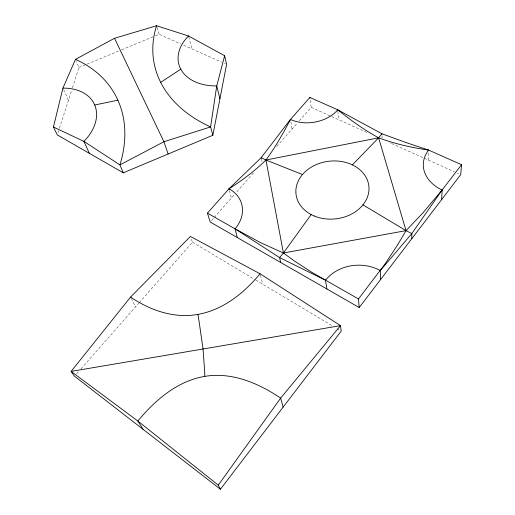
<?xml version="1.0" encoding="UTF-8"?>
<svg xmlns="http://www.w3.org/2000/svg" width="515" height="515" viewBox="0 0 515 515"><rect width="100%" height="100%" fill="white"/><g stroke="black" fill="none" stroke-linecap="round" stroke-linejoin="round"><path stroke-width="0.39" stroke-dasharray="2.58 1.93" d="M428.461 160.126L428.589 152.633M58.047 132.716L58.755 130.501M59.463 128.287L71.772 89.855M72.435 87.788L78.924 67.529L76.342 61.407M76.638 373.793L78.763 371.379M80.881 368.965L138.696 303.29M139.224 302.691L192.456 242.211L190.923 237.891M211.556 220.51L213.783 217.98M214.227 217.478L234.087 194.915M236.81 191.825L254.127 172.145M276.748 146.447L296.91 123.542M299.299 120.825L311.163 107.352L310.139 99.35M78.924 67.529L86.462 64.407M87.087 64.143L119.081 50.876L118.804 50.097M121.585 49.833L152.878 36.855M155.376 35.818L159.122 34.267L180.829 43.949M183.597 45.185L221.624 62.148M224.386 63.384L225.499 63.879M311.163 107.352L329.877 115.772M331.602 116.551L367.845 132.857M389.913 142.784L390.782 143.176M391.651 143.569L423.645 157.963M424.328 158.272L454.565 171.875M457.288 173.098L458.659 173.716M192.456 242.211L255.137 279.69M255.826 280.102L332.239 325.776M337.055 328.66L339.81 330.308M131.293 298.449L135.535 306.882M63.615 89.668L68.431 100.29M157.03 27.359L159.122 34.267M188.722 36.797L191.973 48.919M260.436 275.255L262.714 284.216M229.458 190.524L231.351 198.018M261.498 158.942L262.038 161.549M290.872 121.843L292.095 129.008M337.892 111.086L338.548 119.673M382.014 135.857L382.079 137.917"/><path stroke-width="0.77" d="M411.775 238.715L411.833 233.565L442.108 190.022L461.549 164.691L428.635 150.103L406.387 142.687L381.95 133.784L337.801 109.843L309.901 97.477L290.46 119.422L261.221 157.629L229.014 188.773L207.429 213.133L210.223 222.029L359.206 307.539L460.713 174.643L461.549 164.691M428.622 150.734L428.635 150.103C411.64 147.612 394.722 143.846 378.615 137.82C364.086 129.96 350.676 120.143 337.801 109.843A33.63 24.559 -9.3 0 1 290.46 119.422C283.141 133.43 275.332 147.277 265.946 160.017C254.783 170.948 242.205 180.417 229.014 188.773A35.342 28.428 -17.2 0 1 235.052 228.827L237.344 237.595M441.658 199.595L442.108 190.022A38.741 29.091 2 0 1 428.635 150.103M212.85 135.258L226.606 64.369L224.63 55.723L188.503 35.973L156.541 25.75L114.536 38.277L75.48 59.347L62.92 88.129L53.451 127.025L57.332 134.936L123.265 172.821L212.85 135.258L210.584 126.915A153.457 104.951 -10.6 0 1 156.541 25.75L156.702 26.284M224.63 55.723L216.738 85.928L210.584 126.915L163.912 141.734L119.931 164.89L83.9 141.387L53.451 127.025M218.276 485.149L280.643 398.127L340.505 325.641L260.056 273.761L190.415 236.456L130.591 297.046L71.115 371.405L74.514 376.201L220.414 489.25L341.188 331.126L340.505 325.641L71.115 371.405L137.846 421.032L218.276 485.149L220.414 489.25M311.189 214.555L283.417 253L279.613 257.597L280.649 262.45M359.206 307.539L358.479 298.97L385.214 263.732L397.831 244.548L406.026 230.636L422.847 212.965L442.108 190.022M260.056 273.761C244.116 293.041 223.111 309.959 197.882 314.388C174.199 318.714 150.026 310.371 130.591 297.046M207.429 213.133L235.052 228.827L279.613 257.597L325.499 280.231A40.402 34.692 1 0 1 380.315 270.523L411.833 233.565L406.026 230.636L362.94 204.861M352.363 164.877L378.615 137.82L381.95 133.784L381.963 134.132M160.68 82.361L180.784 69.165M94.709 105.002L117.89 100.187M283.153 407.108L280.643 398.127C258.652 383.186 231.834 371.804 204.764 376.375C177.289 380.965 155.099 400.245 137.846 421.032L143.131 429.368M302.466 174.54L265.946 160.017L261.221 157.629L261.356 158.285M358.479 298.97L311.71 272.242L294.252 260.912L283.417 253L260.957 242.842L235.052 228.827M114.536 38.277L163.912 141.734L168.128 154.011M89.372 153.348L83.9 141.387A46.974 33.05 -25 0 0 62.92 88.129M75.692 59.862L75.48 59.347A154.5 107.976 -29.6 0 1 119.931 164.89L123.265 172.821M229.014 188.773L229.162 189.359M219.931 98.771L216.738 85.928A46.826 32.542 -14.7 0 1 181.048 69.641A46.826 32.542 -14.7 0 1 188.503 35.973M290.46 119.422L290.563 120.034M325.499 280.231L326.896 288.992M309.901 97.477L309.985 98.101M337.801 109.843L337.846 110.461M380.315 270.523L380.579 279.561M204.764 376.375A89.41 11.246 79.9 0 0 204.706 372.068L203.026 348.996L199.022 320.987A90.395 11.439 80 0 0 197.882 314.388M378.615 137.82L265.946 160.017L283.417 253L406.026 230.636L378.615 137.82M314.279 216.004A36.655 29.014 -6.1 0 0 369.004 188.458A36.655 29.014 -6.1 0 0 313.989 165.663A36.655 29.014 -6.1 0 0 314.279 216.004"/></g></svg>
